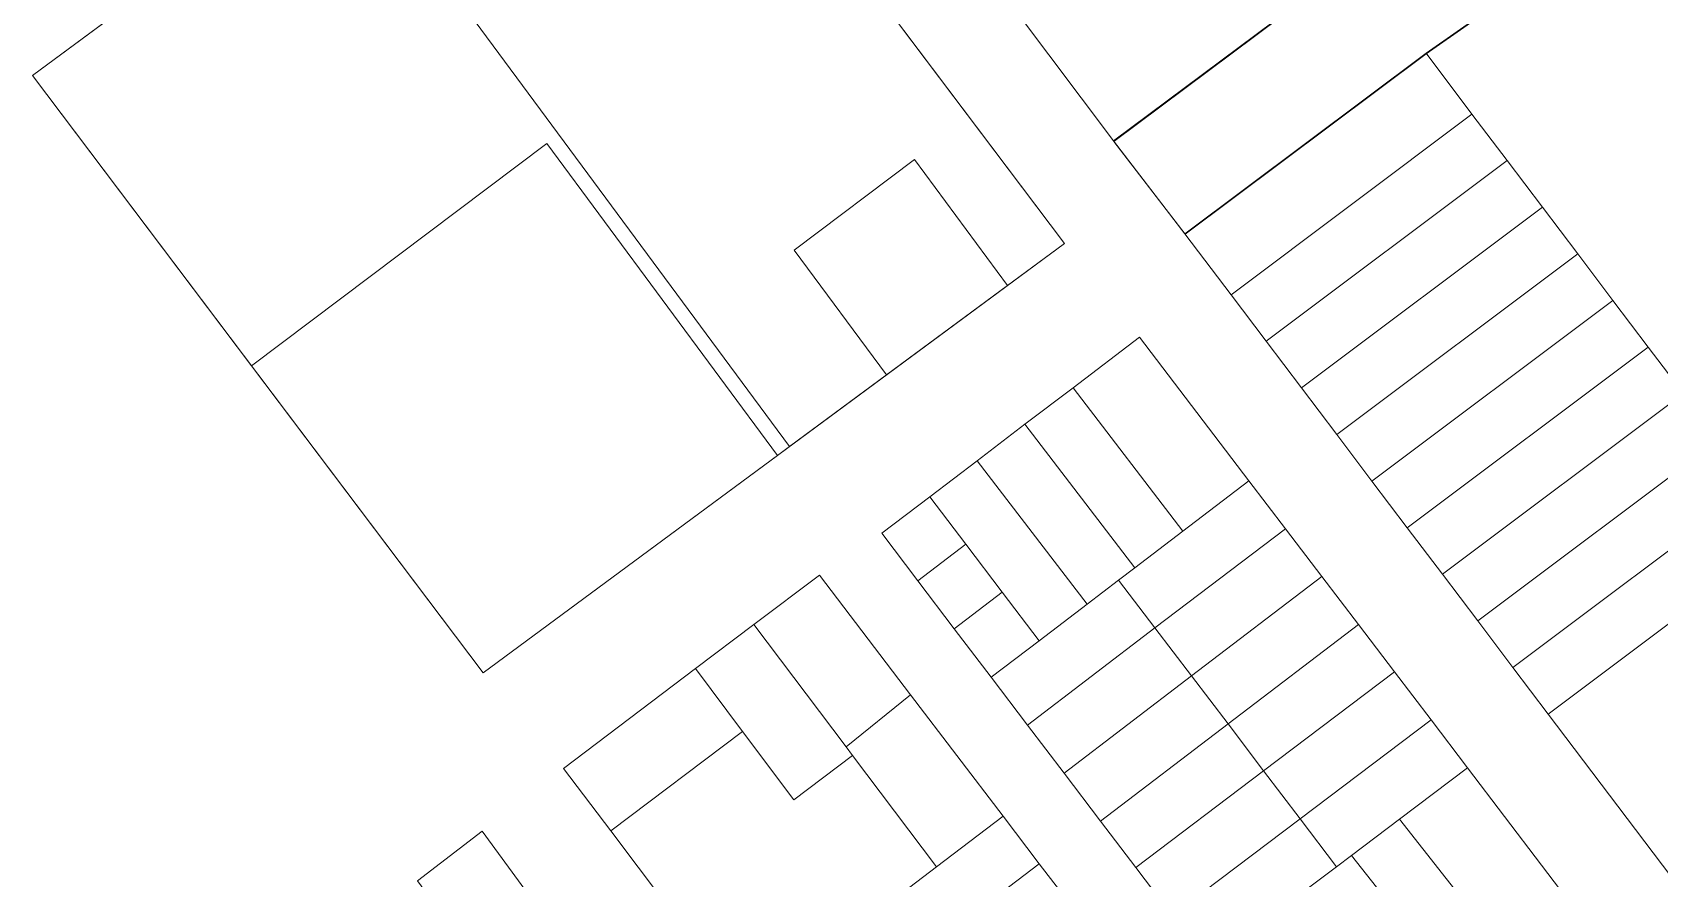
# Model space of a CAD drawing. Header units: metres. Extents: x 3873 to 16340, y -5213 to 3289.
# Drawn here: x 3960 to 4230.1, y 2409.9 to 2550.4 of the extents above; entities that cross this region are included whole.
import ezdxf

# ---------------------------------------------------------------- set-up
doc = ezdxf.new("R2010")
doc.units = ezdxf.units.M
doc.layers.add('CONTEXTO-MANZANAS', color=8, linetype='Continuous', lineweight=0, plot=False)
doc.layers.add('CONTEXTO-PARCELAS', color=9, linetype='Continuous', lineweight=0, plot=False)

msp = doc.modelspace()

# ---------------------------------------------------------------- linework, layer by layer
at = {"layer": 'CONTEXTO-MANZANAS'}
for points in [[(4063.6, 2605.22), (4078.66, 2585.25), (4090.69, 2569.25), (4092.16, 2567.29), (4131.29, 2515.38), (4079, 2476.76), (4034.79, 2444.07), (3960, 2543.25), (3972.07, 2552.16), (4056.5, 2614.57), (4063.6, 2605.22)], [(4501, 2549.06), (4453.15, 2524.02), (4313.59, 2451), (4231.93, 2410.33), (4211.59, 2437.23), (4205.74, 2444.96), (4199.89, 2452.7), (4194.04, 2460.44), (4188.19, 2468.18), (4182.34, 2475.92), (4176.49, 2483.66), (4170.64, 2491.39), (4164.79, 2499.13), (4158.94, 2506.87), (4151.28, 2517), (4139.46, 2532.41), (4085.43, 2604.3)], [(4124.74, 2485.35), (4132.72, 2491.42), (4143.76, 2499.82), (4161.91, 2475.97), (4167.97, 2468.01), (4174, 2460.07), (4180.1, 2452.1), (4186.1, 2444.22), (4192.16, 2436.26), (4198.19, 2428.29), (4216.6, 2404.04)], [(4149.19, 2403.79), (4143.13, 2411.76), (4137.29, 2419.47), (4131.22, 2427.44), (4125.16, 2435.41), (4119.1, 2443.37), (4112.99, 2451.41), (4106.95, 2459.38), (4100.96, 2467.26), (4108.93, 2473.31), (4116.81, 2479.31), (4124.74, 2485.35)], [(4070.07, 2444.79), (4079.75, 2452.1), (4090.63, 2460.32), (4105.75, 2440.44), (4121.1, 2420.26), (4127.1, 2412.38), (4133.29, 2404.32), (4139.35, 2396.35), (4145.38, 2388.38), (4163.38, 2364.66), (4155.29, 2358.6), (4147.32, 2352.6), (4139.32, 2346.57), (4131.44, 2340.66), (4120.41, 2332.38), (4102.63, 2355.97), (4096.47, 2364.13), (4090.57, 2371.94), (4084.91, 2379.41), (4078.54, 2387.88), (4055.97, 2417.82), (4048.16, 2428.19), (4070.07, 2444.79)], [(4023.92, 2409.53), (4034.63, 2417.78)], [(4034.63, 2417.78), (4048.81, 2398.42)]]:
    msp.add_lwpolyline(points, dxfattribs=at)
at = {"layer": 'CONTEXTO-PARCELAS'}
for points in [[(4186.8, 2567.81), (4139.46, 2532.41), (4085.43, 2604.3), (4092.99, 2607.38), (4107.07, 2613.11), (4120.85, 2618.73), (4134.59, 2624.33), (4142.69, 2627.63), (4186.8, 2567.81)], [(4186.8, 2567.81), (4139.46, 2532.41), (4085.43, 2604.3), (4092.99, 2607.38), (4107.07, 2613.11), (4120.85, 2618.73), (4134.59, 2624.33), (4142.69, 2627.63), (4186.8, 2567.81)], [(4056.5, 2614.57), (4068.11, 2599.24), (4023.57, 2565.66), (4085.63, 2481.65), (4083.66, 2480.19), (4045.38, 2532), (3996.35, 2495.05), (3960, 2543.25), (4056.5, 2614.57)], [(4056.5, 2614.57), (4068.11, 2599.24), (4023.57, 2565.66), (4085.63, 2481.65), (4083.66, 2480.19), (4045.38, 2532), (3996.35, 2495.05), (3960, 2543.25), (4056.5, 2614.57)], [(4056.5, 2614.57), (4068.11, 2599.24), (4023.57, 2565.66), (4085.63, 2481.65), (4083.66, 2480.19), (4045.38, 2532), (3996.35, 2495.05), (3960, 2543.25), (4056.5, 2614.57)], [(4186.85, 2567.74), (4227.66, 2597.12), (4220.97, 2606.32), (4225.14, 2609.3), (4229.21, 2612.2), (4236.35, 2615.84), (4239.35, 2610.76), (4283.04, 2607.68), (4281.27, 2588.31), (4253.71, 2590.54), (4191.36, 2546.88), (4151.33, 2516.92), (4139.51, 2532.33), (4186.85, 2567.74)], [(4186.85, 2567.74), (4227.66, 2597.12), (4220.97, 2606.32), (4225.14, 2609.3), (4229.21, 2612.2), (4236.35, 2615.84), (4239.35, 2610.76), (4283.04, 2607.68), (4281.27, 2588.31), (4253.71, 2590.54), (4191.36, 2546.88), (4151.33, 2516.92), (4139.51, 2532.33), (4186.85, 2567.74)], [(4023.57, 2565.66), (4068.11, 2599.24), (4131.29, 2515.38), (4121.85, 2508.41), (4106.38, 2529.32), (4086.41, 2514.29), (4101.73, 2493.55), (4085.63, 2481.65), (4023.57, 2565.66)], [(4023.57, 2565.66), (4068.11, 2599.24), (4131.29, 2515.38), (4121.85, 2508.41), (4106.38, 2529.32), (4086.41, 2514.29), (4101.73, 2493.55), (4085.63, 2481.65), (4023.57, 2565.66)], [(4023.57, 2565.66), (4068.11, 2599.24), (4131.29, 2515.38), (4121.85, 2508.41), (4106.38, 2529.32), (4086.41, 2514.29), (4101.73, 2493.55), (4085.63, 2481.65), (4023.57, 2565.66)], [(4191.31, 2546.95), (4253.65, 2590.62), (4260.16, 2517.43), (4279.6, 2515.97), (4313.59, 2451), (4231.93, 2410.33), (4211.59, 2437.23), (4251.59, 2467.23), (4245.74, 2474.96), (4239.89, 2482.7), (4234.04, 2490.44), (4228.19, 2498.18), (4222.34, 2505.91), (4216.49, 2513.65), (4210.64, 2521.39), (4204.79, 2529.13), (4198.94, 2536.86), (4191.31, 2546.95)], [(4191.31, 2546.95), (4253.65, 2590.62), (4260.16, 2517.43), (4279.6, 2515.97), (4313.59, 2451), (4231.93, 2410.33), (4211.59, 2437.23), (4251.59, 2467.23), (4245.74, 2474.96), (4239.89, 2482.7), (4234.04, 2490.44), (4228.19, 2498.18), (4222.34, 2505.91), (4216.49, 2513.65), (4210.64, 2521.39), (4204.79, 2529.13), (4198.94, 2536.86), (4191.31, 2546.95)], [(4198.94, 2536.86), (4158.94, 2506.87), (4151.28, 2517), (4191.31, 2546.95), (4198.94, 2536.86)], [(4198.94, 2536.86), (4158.94, 2506.87), (4151.28, 2517), (4191.31, 2546.95), (4198.94, 2536.86)], [(4204.79, 2529.13), (4164.79, 2499.13), (4158.94, 2506.87), (4198.94, 2536.86), (4204.79, 2529.13)], [(4204.79, 2529.13), (4164.79, 2499.13), (4158.94, 2506.87), (4198.94, 2536.86), (4204.79, 2529.13)], [(3996.35, 2495.05), (4045.38, 2532), (4083.66, 2480.19), (4034.79, 2444.07), (3996.35, 2495.05)], [(3996.35, 2495.05), (4045.38, 2532), (4083.66, 2480.19), (4034.79, 2444.07), (3996.35, 2495.05)], [(3996.35, 2495.05), (4045.38, 2532), (4083.66, 2480.19), (4034.79, 2444.07), (3996.35, 2495.05)], [(4086.41, 2514.29), (4106.38, 2529.32), (4121.85, 2508.41), (4101.73, 2493.55), (4086.41, 2514.29)], [(4086.41, 2514.29), (4106.38, 2529.32), (4121.85, 2508.41), (4101.73, 2493.55), (4086.41, 2514.29)], [(4086.41, 2514.29), (4106.38, 2529.32), (4121.85, 2508.41), (4101.73, 2493.55), (4086.41, 2514.29)], [(4210.64, 2521.39), (4170.64, 2491.39), (4164.79, 2499.13), (4204.79, 2529.13), (4210.64, 2521.39)], [(4210.64, 2521.39), (4170.64, 2491.39), (4164.79, 2499.13), (4204.79, 2529.13), (4210.64, 2521.39)], [(4216.49, 2513.65), (4176.49, 2483.66), (4170.64, 2491.39), (4210.64, 2521.39), (4216.49, 2513.65)], [(4216.49, 2513.65), (4176.49, 2483.66), (4170.64, 2491.39), (4210.64, 2521.39), (4216.49, 2513.65)], [(4222.34, 2505.91), (4182.34, 2475.92), (4176.49, 2483.66), (4216.49, 2513.65), (4222.34, 2505.91)], [(4222.34, 2505.91), (4182.34, 2475.92), (4176.49, 2483.66), (4216.49, 2513.65), (4222.34, 2505.91)], [(4228.19, 2498.18), (4188.19, 2468.18), (4182.34, 2475.92), (4222.34, 2505.91), (4228.19, 2498.18)], [(4228.19, 2498.18), (4188.19, 2468.18), (4182.34, 2475.92), (4222.34, 2505.91), (4228.19, 2498.18)], [(4132.72, 2491.42), (4143.76, 2499.82), (4161.91, 2475.97), (4150.94, 2467.6), (4132.72, 2491.42)], [(4132.72, 2491.42), (4143.76, 2499.82), (4161.91, 2475.97), (4150.94, 2467.6), (4132.72, 2491.42)], [(4234.04, 2490.44), (4194.04, 2460.44), (4188.19, 2468.18), (4228.19, 2498.18), (4234.04, 2490.44)], [(4234.04, 2490.44), (4194.04, 2460.44), (4188.19, 2468.18), (4228.19, 2498.18), (4234.04, 2490.44)], [(4142.97, 2461.54), (4124.74, 2485.35), (4132.72, 2491.42), (4150.94, 2467.6), (4142.97, 2461.54)], [(4142.97, 2461.54), (4124.74, 2485.35), (4132.72, 2491.42), (4150.94, 2467.6), (4142.97, 2461.54)], [(4239.89, 2482.7), (4199.89, 2452.7), (4194.04, 2460.44), (4234.04, 2490.44), (4239.89, 2482.7)], [(4239.89, 2482.7), (4199.89, 2452.7), (4194.04, 2460.44), (4234.04, 2490.44), (4239.89, 2482.7)], [(4142.97, 2461.54), (4140.29, 2459.47), (4135.04, 2455.47), (4116.81, 2479.31), (4124.74, 2485.35), (4142.97, 2461.54)], [(4142.97, 2461.54), (4140.29, 2459.47), (4135.04, 2455.47), (4116.81, 2479.31), (4124.74, 2485.35), (4142.97, 2461.54)], [(4245.74, 2474.96), (4205.74, 2444.96), (4199.89, 2452.7), (4239.89, 2482.7), (4245.74, 2474.96)], [(4245.74, 2474.96), (4205.74, 2444.96), (4199.89, 2452.7), (4239.89, 2482.7), (4245.74, 2474.96)], [(4127.07, 2449.41), (4120.96, 2457.46), (4114.91, 2465.42), (4108.93, 2473.31), (4116.81, 2479.31), (4135.04, 2455.47), (4127.07, 2449.41)], [(4127.07, 2449.41), (4120.96, 2457.46), (4114.91, 2465.42), (4108.93, 2473.31), (4116.81, 2479.31), (4135.04, 2455.47), (4127.07, 2449.41)], [(4150.94, 2467.6), (4161.91, 2475.97), (4167.97, 2468.01), (4146.32, 2451.54), (4140.29, 2459.47), (4142.97, 2461.54), (4150.94, 2467.6)], [(4150.94, 2467.6), (4161.91, 2475.97), (4167.97, 2468.01), (4146.32, 2451.54), (4140.29, 2459.47), (4142.97, 2461.54), (4150.94, 2467.6)], [(4251.59, 2467.23), (4211.59, 2437.23), (4205.74, 2444.96), (4245.74, 2474.96), (4251.59, 2467.23)], [(4251.59, 2467.23), (4211.59, 2437.23), (4205.74, 2444.96), (4245.74, 2474.96), (4251.59, 2467.23)], [(4108.93, 2473.31), (4114.91, 2465.42), (4106.95, 2459.38), (4100.96, 2467.26), (4108.93, 2473.31)], [(4108.93, 2473.31), (4114.91, 2465.42), (4106.95, 2459.38), (4100.96, 2467.26), (4108.93, 2473.31)], [(4146.32, 2451.54), (4167.97, 2468.01), (4174, 2460.07), (4152.38, 2443.57), (4146.32, 2451.54)], [(4146.32, 2451.54), (4167.97, 2468.01), (4174, 2460.07), (4152.38, 2443.57), (4146.32, 2451.54)], [(4114.91, 2465.42), (4120.96, 2457.46), (4112.99, 2451.41), (4106.95, 2459.38), (4114.91, 2465.42)], [(4114.91, 2465.42), (4120.96, 2457.46), (4112.99, 2451.41), (4106.95, 2459.38), (4114.91, 2465.42)], [(4095.04, 2431.79), (4079.75, 2452.1), (4090.63, 2460.32), (4105.75, 2440.44), (4095.04, 2431.79)], [(4095.04, 2431.79), (4079.75, 2452.1), (4090.63, 2460.32), (4105.75, 2440.44), (4095.04, 2431.79)], [(4095.04, 2431.79), (4079.75, 2452.1), (4090.63, 2460.32), (4105.75, 2440.44), (4095.04, 2431.79)], [(4119.1, 2443.37), (4127.07, 2449.41), (4135.04, 2455.47), (4140.29, 2459.47), (4146.32, 2451.54), (4125.16, 2435.41), (4119.1, 2443.37)], [(4119.1, 2443.37), (4127.07, 2449.41), (4135.04, 2455.47), (4140.29, 2459.47), (4146.32, 2451.54), (4125.16, 2435.41), (4119.1, 2443.37)], [(4158.44, 2435.6), (4152.38, 2443.57), (4174, 2460.07), (4180.1, 2452.1), (4158.44, 2435.6)], [(4158.44, 2435.6), (4152.38, 2443.57), (4174, 2460.07), (4180.1, 2452.1), (4158.44, 2435.6)], [(4119.1, 2443.37), (4112.99, 2451.41), (4120.96, 2457.46), (4127.07, 2449.41), (4119.1, 2443.37)], [(4119.1, 2443.37), (4112.99, 2451.41), (4120.96, 2457.46), (4127.07, 2449.41), (4119.1, 2443.37)], [(4086.35, 2422.97), (4077.85, 2434.35), (4070.07, 2444.79), (4079.75, 2452.1), (4095.04, 2431.79), (4096.13, 2430.35), (4086.35, 2422.97)], [(4086.35, 2422.97), (4077.85, 2434.35), (4070.07, 2444.79), (4079.75, 2452.1), (4095.04, 2431.79), (4096.13, 2430.35), (4086.35, 2422.97)], [(4086.35, 2422.97), (4077.85, 2434.35), (4070.07, 2444.79), (4079.75, 2452.1), (4095.04, 2431.79), (4096.13, 2430.35), (4086.35, 2422.97)], [(4158.44, 2435.6), (4180.1, 2452.1), (4186.1, 2444.22), (4164.35, 2427.79), (4158.44, 2435.6)], [(4158.44, 2435.6), (4180.1, 2452.1), (4186.1, 2444.22), (4164.35, 2427.79), (4158.44, 2435.6)], [(4125.16, 2435.41), (4146.32, 2451.54), (4152.38, 2443.57), (4131.22, 2427.44), (4125.16, 2435.41)], [(4125.16, 2435.41), (4146.32, 2451.54), (4152.38, 2443.57), (4131.22, 2427.44), (4125.16, 2435.41)], [(4048.16, 2428.19), (4070.07, 2444.79), (4077.85, 2434.35), (4055.97, 2417.82), (4048.16, 2428.19)], [(4048.16, 2428.19), (4070.07, 2444.79), (4077.85, 2434.35), (4055.97, 2417.82), (4048.16, 2428.19)], [(4048.16, 2428.19), (4070.07, 2444.79), (4077.85, 2434.35), (4055.97, 2417.82), (4048.16, 2428.19)], [(4164.35, 2427.79), (4186.1, 2444.22), (4192.16, 2436.26), (4170.41, 2419.82), (4164.35, 2427.79)], [(4164.35, 2427.79), (4186.1, 2444.22), (4192.16, 2436.26), (4170.41, 2419.82), (4164.35, 2427.79)], [(4137.29, 2419.47), (4131.22, 2427.44), (4152.38, 2443.57), (4158.44, 2435.6), (4137.29, 2419.47)], [(4137.29, 2419.47), (4131.22, 2427.44), (4152.38, 2443.57), (4158.44, 2435.6), (4137.29, 2419.47)], [(4110.04, 2411.85), (4096.13, 2430.35), (4095.04, 2431.79), (4105.75, 2440.44), (4121.1, 2420.26), (4110.04, 2411.85)], [(4110.04, 2411.85), (4096.13, 2430.35), (4095.04, 2431.79), (4105.75, 2440.44), (4121.1, 2420.26), (4110.04, 2411.85)], [(4110.04, 2411.85), (4096.13, 2430.35), (4095.04, 2431.79), (4105.75, 2440.44), (4121.1, 2420.26), (4110.04, 2411.85)], [(4198.19, 2428.29), (4186.91, 2419.76), (4178.94, 2413.72), (4176.44, 2411.85), (4170.41, 2419.82), (4192.16, 2436.26), (4198.19, 2428.29)], [(4198.19, 2428.29), (4186.91, 2419.76), (4178.94, 2413.72), (4176.44, 2411.85), (4170.41, 2419.82), (4192.16, 2436.26), (4198.19, 2428.29)], [(4078.54, 2387.88), (4055.97, 2417.82), (4077.85, 2434.35), (4086.35, 2422.97), (4096.13, 2430.35), (4110.04, 2411.85), (4100.04, 2404.22), (4078.54, 2387.88)], [(4078.54, 2387.88), (4055.97, 2417.82), (4077.85, 2434.35), (4086.35, 2422.97), (4096.13, 2430.35), (4110.04, 2411.85), (4100.04, 2404.22), (4078.54, 2387.88)], [(4078.54, 2387.88), (4055.97, 2417.82), (4077.85, 2434.35), (4086.35, 2422.97), (4096.13, 2430.35), (4110.04, 2411.85), (4100.04, 2404.22), (4078.54, 2387.88)], [(4137.29, 2419.47), (4158.44, 2435.6), (4164.35, 2427.79), (4143.13, 2411.76), (4137.29, 2419.47)], [(4137.29, 2419.47), (4158.44, 2435.6), (4164.35, 2427.79), (4143.13, 2411.76), (4137.29, 2419.47)], [(4149.19, 2403.79), (4143.13, 2411.76), (4164.35, 2427.79), (4170.41, 2419.82), (4149.19, 2403.79)], [(4149.19, 2403.79), (4143.13, 2411.76), (4164.35, 2427.79), (4170.41, 2419.82), (4149.19, 2403.79)], [(4186.91, 2419.76), (4198.19, 2428.29), (4216.6, 2404.04), (4205.66, 2395.94), (4186.91, 2419.76)], [(4186.91, 2419.76), (4198.19, 2428.29), (4216.6, 2404.04), (4205.66, 2395.94), (4186.91, 2419.76)], [(4106.04, 2396.29), (4100.04, 2404.22), (4110.04, 2411.85), (4121.1, 2420.26), (4127.1, 2412.38), (4106.04, 2396.29)], [(4106.04, 2396.29), (4100.04, 2404.22), (4110.04, 2411.85), (4121.1, 2420.26), (4127.1, 2412.38), (4106.04, 2396.29)], [(4106.04, 2396.29), (4100.04, 2404.22), (4110.04, 2411.85), (4121.1, 2420.26), (4127.1, 2412.38), (4106.04, 2396.29)], [(4149.19, 2403.79), (4170.41, 2419.82), (4176.44, 2411.85), (4170.94, 2407.69), (4163.13, 2401.79), (4155.22, 2395.85), (4149.19, 2403.79)], [(4149.19, 2403.79), (4170.41, 2419.82), (4176.44, 2411.85), (4170.94, 2407.69), (4163.13, 2401.79), (4155.22, 2395.85), (4149.19, 2403.79)], [(4197.63, 2390.04), (4178.94, 2413.72), (4186.91, 2419.76), (4205.66, 2395.94), (4197.63, 2390.04)], [(4197.63, 2390.04), (4178.94, 2413.72), (4186.91, 2419.76), (4205.66, 2395.94), (4197.63, 2390.04)], [(4034.63, 2417.78), (4048.81, 2398.42), (4038.12, 2390.18), (4023.92, 2409.53), (4034.63, 2417.78)], [(4034.63, 2417.78), (4048.81, 2398.42), (4038.12, 2390.18), (4023.92, 2409.53), (4034.63, 2417.78)], [(4034.63, 2417.78), (4048.81, 2398.42), (4038.12, 2390.18), (4023.92, 2409.53), (4034.63, 2417.78)], [(4106.04, 2396.29), (4127.1, 2412.38), (4133.29, 2404.32), (4112.1, 2388.26), (4106.04, 2396.29)], [(4106.04, 2396.29), (4127.1, 2412.38), (4133.29, 2404.32), (4112.1, 2388.26), (4106.04, 2396.29)], [(4106.04, 2396.29), (4127.1, 2412.38), (4133.29, 2404.32), (4112.1, 2388.26), (4106.04, 2396.29)], [(4189.13, 2383.76), (4170.94, 2407.69), (4176.44, 2411.85), (4178.94, 2413.72), (4197.63, 2390.04), (4189.13, 2383.76)], [(4189.13, 2383.76), (4170.94, 2407.69), (4176.44, 2411.85), (4178.94, 2413.72), (4197.63, 2390.04), (4189.13, 2383.76)]]:
    msp.add_lwpolyline(points, dxfattribs=at)

doc.saveas('drawing.dxf')
